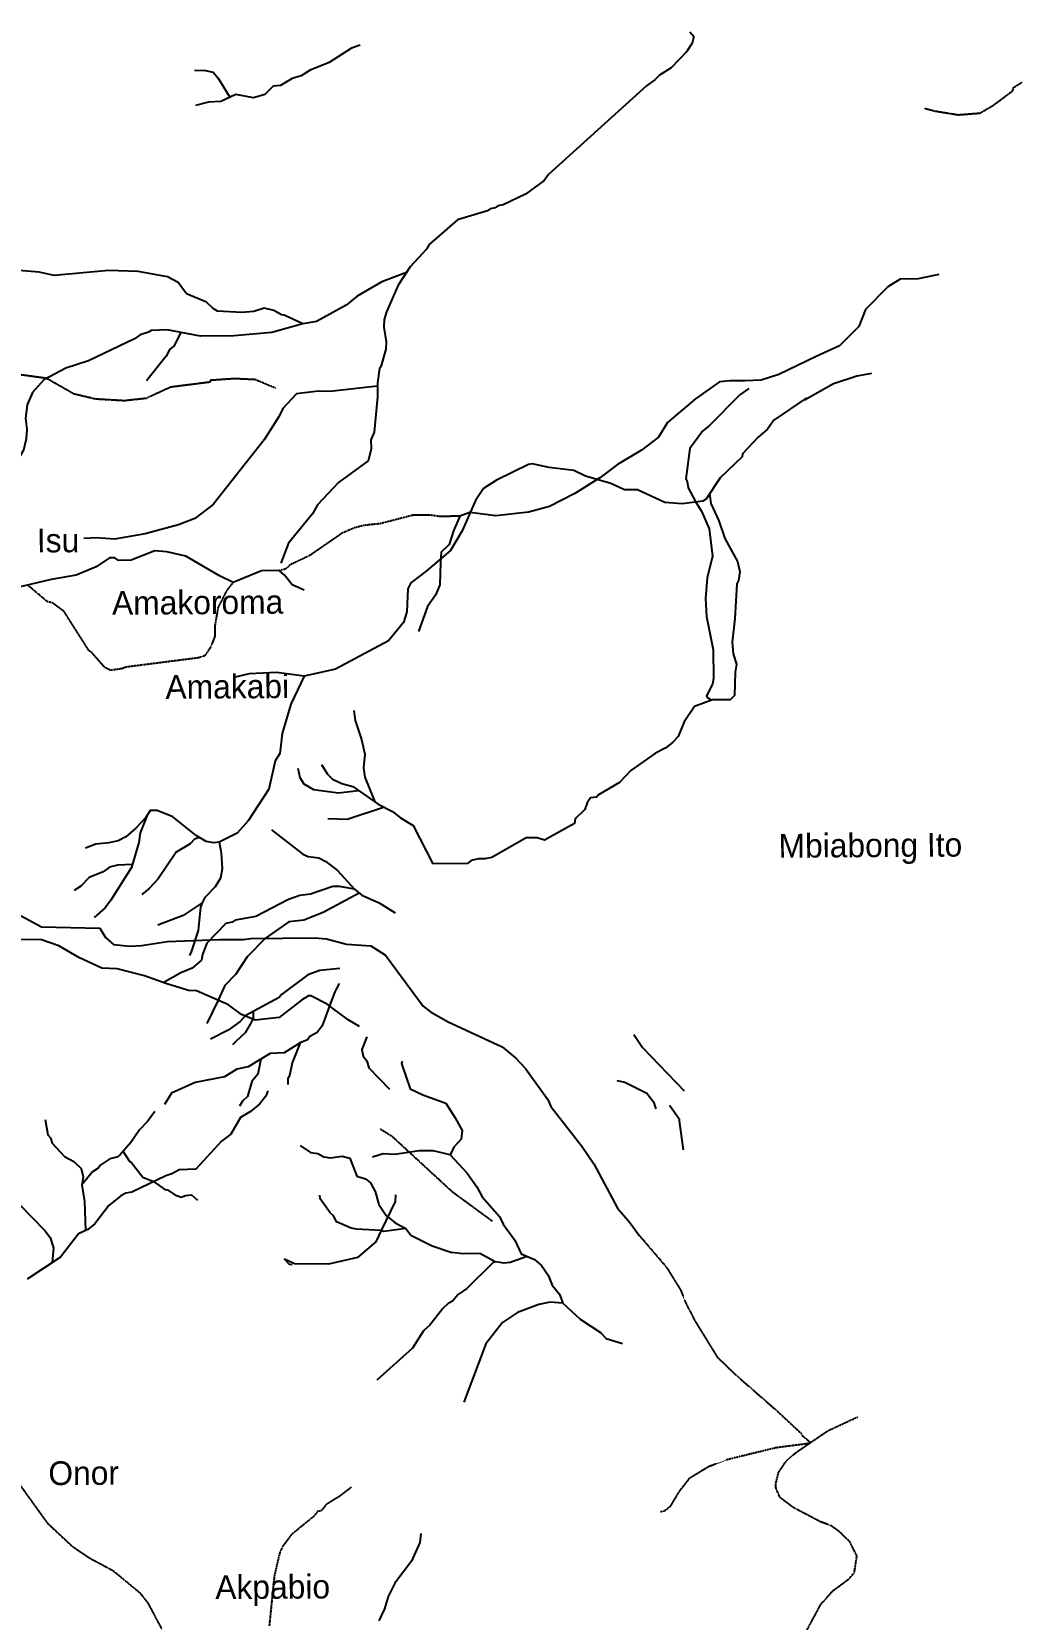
# Model space of a CAD drawing. Header units: metres. Extents: x 321186 to 621985, y 106829 to 204599.
# Drawn here: x 613595 to 621949, y 149328 to 162715 of the extents above; entities that cross this region are included whole.
import ezdxf
from ezdxf.enums import TextEntityAlignment as Align

# ---------------------------------------------------------------- set-up
doc = ezdxf.new("R2010")
doc.units = ezdxf.units.M
doc.header["$MEASUREMENT"] = 0
doc.linetypes.add('DASHED', pattern=[0.75, 0.5, -0.25])
doc.linetypes.add('HIDDEN', pattern=[0.375, 0.25, -0.125])
for name, color, linetype in [('11', 7, 'CONTINUOUS'), ('15', 7, 'CONTINUOUS'), ('18', 7, 'CONTINUOUS')]:
    doc.layers.add(name, color=color, linetype=linetype)
doc.styles.get("Standard").update_dxf_attribs({"font": 'txt', "height": 0.2})

msp = doc.modelspace()

# ---------------------------------------------------------------- linework, layer by layer
at = {"layer": '15', "color": 1, "linetype": 'HIDDEN'}
for points in [[(621121, 162071), (621211, 162047), (621408, 162015), (621592, 162029), (621703, 162094), (621868, 162217), (621875, 162244), (621949, 162291)], [(615652, 159709), (615480, 159781), (615306, 159789), (615099, 159775), (615100, 159760), (614767, 159718), (614560, 159623), (614376, 159603), (614133, 159617), (613951, 159660), (613719, 159792), (613520, 159819), (613254, 159822), (612985, 159709), (612917, 159667), (612749, 159620), (612591, 159464), (612524, 159371)], [(616535, 153463), (616632, 153402), (617138, 152936), (617478, 152687)]]:
    msp.add_lwpolyline(points, dxfattribs=at)
at = {"layer": '15', "color": 1, "linetype": 'Continuous'}
for points in [[(621246, 160668), (621070, 160631), (620919, 160630), (620815, 160564), (620627, 160372), (620569, 160229), (620406, 160067), (620210, 159977), (619897, 159826), (619747, 159777), (619610, 159771), (619485, 159770), (619394, 159763), (619192, 159619), (618958, 159421), (618880, 159296), (618737, 159188), (618535, 159067), (618385, 158953), (618176, 158821), (617961, 158712), (617785, 158664), (617510, 158632), (617289, 158661), (617204, 158630), (617153, 158505), (617114, 158392), (617049, 158326), (617043, 158237), (617038, 158052), (616999, 157963), (616934, 157867), (616857, 157658)], [(615893, 158007), (615790, 158050), (615726, 158132), (615682, 158171), (615532, 158169), (615293, 158070), (615178, 158126), (614895, 158292), (614734, 158330), (614634, 158339), (614434, 158258), (614328, 158257), (614296, 158280), (614251, 158280), (614138, 158202), (613970, 158132), (613760, 158095), (613485, 158031)], [(613500, 155263), (613676, 155167), (614169, 155156), (614218, 155078), (614285, 155019), (614423, 155004), (614520, 155009), (614739, 155043), (615178, 155061), (615380, 155060), (615443, 155069), (615982, 155075), (616080, 155066), (616249, 155020), (616455, 155006), (616578, 154929), (616896, 154497), (616958, 154450), (617108, 154367), (617561, 154156), (617678, 154060), (617760, 153972), (617948, 153710), (617974, 153653), (618233, 153317), (618336, 153167), (618535, 152795), (618640, 152674), (618722, 152561)]]:
    msp.add_lwpolyline(points, dxfattribs=at)
at = {"layer": '15', "color": 1, "linetype": 'DASHED'}
for points in [[(617204, 158630), (617038, 158627), (616954, 158639), (616806, 158637), (616530, 158566), (616404, 158553), (616314, 158531), (616212, 158486), (615941, 158299), (615775, 158220), (615735, 158184), (615682, 158171)], [(615293, 158070), (615240, 158004), (615166, 157860), (615140, 157711), (615138, 157614), (615105, 157529), (615055, 157453), (615000, 157435), (614390, 157357), (614357, 157344), (614259, 157330), (614212, 157354), (614100, 157481), (614078, 157495), (613867, 157827), (613771, 157898), (613725, 157910), (613561, 158049)], [(618722, 152561), (618951, 152293), (619069, 152101), (619112, 151992), (619188, 151844), (619377, 151538), (619526, 151394), (619879, 151086), (620084, 150895), (620089, 150881), (620163, 150818)], [(620122, 149216), (620250, 149454), (620352, 149568), (620488, 149669), (620533, 149723), (620554, 149862), (620495, 149981), (620401, 150071), (620332, 150119), (620245, 150150), (620021, 150268), (619906, 150354), (619872, 150432), (619870, 150472), (619894, 150567), (619958, 150661), (620039, 150733), (620308, 150917), (620560, 151034)], [(620151, 150810), (619868, 150773), (619459, 150673), (619304, 150614), (619140, 150515), (619050, 150399), (618979, 150279), (618936, 150243), (618898, 150232)], [(613459, 150510), (613728, 150137), (613939, 149941), (614088, 149841), (614277, 149741), (614507, 149551), (614573, 149467), (614689, 149249)], [(616290, 150440), (616188, 150363), (616078, 150295), (616037, 150242), (616008, 150239), (615974, 150196), (615783, 150040), (615709, 149939), (615685, 149884), (615641, 149695), (615598, 149273)]]:
    msp.add_lwpolyline(points, dxfattribs=at)
at = {"layer": '18', "color": 143, "linetype": 'Continuous'}
for points in [[(619144, 162715), (619178, 162676), (619164, 162618), (619117, 162546), (618987, 162410), (618889, 162348), (618851, 162309), (618780, 162259), (617953, 161510), (617917, 161460), (617758, 161345), (617571, 161255), (617525, 161248), (617503, 161230), (617461, 161223), (617439, 161206), (617186, 161129), (616948, 160922), (616923, 160882), (616786, 160733), (616686, 160579), (616586, 160353), (616567, 160288), (616564, 160224), (616583, 160100), (616580, 160038), (616538, 159889), (616527, 159874), (616511, 159754), (616511, 159636), (616483, 159339), (616454, 159274), (616457, 159196), (616432, 159098), (616182, 158914), (616005, 158727), (615962, 158650), (615760, 158401), (615696, 158235)], [(616366, 162603), (616291, 162576), (616102, 162456), (615942, 162391), (615866, 162342), (615792, 162322), (615693, 162263), (615630, 162256), (615561, 162185), (615465, 162158), (615316, 162185), (615190, 162128), (615086, 162122), (614975, 162092)], [(614968, 162391), (615061, 162387), (615125, 162373), (615168, 162323), (615267, 162163)], [(616755, 160685), (616547, 160606), (616340, 160486), (616246, 160410), (615997, 160271), (615882, 160252), (615724, 160324), (615700, 160327), (615636, 160363), (615554, 160385), (615469, 160356), (615368, 160347), (615161, 160360), (615124, 160381), (615070, 160436), (614901, 160505), (614829, 160601), (614741, 160649), (614493, 160693), (614246, 160703), (613783, 160660), (613659, 160688), (613419, 160708)], [(615882, 160252), (615620, 160180), (615302, 160152), (615019, 160147), (614736, 160202), (614602, 160197), (614581, 160181), (614508, 160158), (614463, 160126), (614075, 159939), (613882, 159879), (613697, 159780), (613602, 159672), (613555, 159569), (613542, 159455), (613554, 159365), (613548, 159282), (613525, 159186), (613280, 158774), (613219, 158707), (613201, 158655), (613181, 158635)], [(614851, 160180), (614794, 160065), (614759, 160037), (614728, 159979), (614564, 159771)], [(616511, 159726), (616134, 159683), (615988, 159680), (615828, 159661), (615714, 159537), (615682, 159472), (615556, 159275), (615126, 158728), (614970, 158611), (614832, 158558), (614552, 158481), (614292, 158435), (614140, 158446), (614035, 158442)], [(620676, 159833), (620554, 159810), (620357, 159746), (620118, 159611), (620126, 159624), (619854, 159440), (619800, 159365), (619722, 159297), (619590, 159157), (619587, 159130), (619400, 158953), (619279, 158771), (619256, 158757), (619080, 158735), (618933, 158746), (618705, 158852), (618593, 158853), (618479, 158905), (618264, 158967), (618168, 159014), (617958, 159040), (617815, 159071), (617784, 159065), (617514, 158934), (617404, 158864), (617337, 158761), (617224, 158507), (617126, 158341), (616922, 158165), (616792, 158068), (616767, 158017), (616757, 157823), (616730, 157734), (616605, 157578), (616157, 157341), (615892, 157281), (615658, 157312), (615429, 157301), (615299, 157269)], [(619644, 159707), (619567, 159654), (619309, 159393), (619256, 159351), (619144, 159202), (619110, 158945), (619124, 158921), (619131, 158868), (619195, 158749), (619244, 158671), (619307, 158523), (619337, 158293), (619290, 158109), (619278, 157937), (619287, 157783), (619341, 157502), (619344, 157261), (619335, 157213), (619286, 157116), (619298, 157097), (619327, 157079)], [(619312, 158821), (619323, 158738), (619391, 158590), (619439, 158443), (619547, 158247), (619568, 158161), (619556, 158088), (619541, 158060), (619524, 157766), (619501, 157568), (619511, 157469), (619538, 157381), (619528, 157314), (619522, 157118), (619484, 157082), (619335, 157082), (619184, 157026), (619097, 156897), (619047, 156772), (619003, 156723), (618944, 156676), (618855, 156632), (618648, 156486), (618552, 156385), (618374, 156279), (618358, 156261), (618308, 156255), (618280, 156213), (618259, 156157), (618177, 156078), (618172, 156038), (617920, 155899), (617858, 155917), (617766, 155918), (617474, 155752), (617417, 155740), (617364, 155741), (617302, 155725), (617270, 155701), (616979, 155699)], [(615892, 157281), (615779, 157044), (615707, 156797), (615688, 156630), (615647, 156566), (615594, 156327), (615421, 156060), (615327, 155956), (615175, 155881), (615131, 155874), (615067, 155887), (614981, 155936), (614786, 156094), (614654, 156149), (614593, 156147), (614556, 156088), (614474, 156000), (614389, 155927), (614323, 155893), (614244, 155875), (614136, 155865), (614048, 155829)], [(616312, 156990), (616323, 156907), (616376, 156748), (616403, 156622), (616394, 156508), (616404, 156429), (616489, 156222)], [(615839, 156506), (615857, 156426), (615890, 156373), (615972, 156326), (616182, 156298), (616350, 156317)], [(616038, 156535), (616089, 156453), (616132, 156411), (616211, 156375), (616303, 156349), (616518, 156202), (616638, 156140), (616705, 156087), (616811, 156022), (616979, 155699)], [(614571, 156113), (614510, 155960), (614499, 155878), (614436, 155668), (614263, 155391), (614214, 155327), (614122, 155245)], [(616571, 156175), (616255, 156073), (616093, 156079)], [(615616, 155986), (615881, 155779), (615927, 155760), (616015, 155748), (616075, 155717), (616173, 155641), (616316, 155484), (616380, 155434), (616525, 155368), (616659, 155285)], [(615009, 155921), (614968, 155906), (614930, 155866), (614814, 155797), (614662, 155573), (614586, 155489), (614524, 155439)], [(615175, 155881), (615193, 155792), (615202, 155655), (615187, 155578), (615141, 155503), (615055, 155415), (615031, 155369), (614873, 155263), (614658, 155180)], [(614443, 155693), (614318, 155687), (614252, 155669), (614196, 155630), (614079, 155582), (614010, 155511), (613954, 155474)], [(616316, 155484), (616190, 155506), (616133, 155506), (615945, 155442), (615855, 155430), (615761, 155397), (615486, 155253), (615311, 155223), (615286, 155206), (615231, 155194), (615073, 155028), (615036, 154933), (615028, 154887), (614948, 154818), (614851, 154779), (614702, 154696)], [(616357, 155452), (616052, 155288), (615890, 155224), (615763, 155208), (615567, 155070), (615412, 154913), (615317, 154769), (615224, 154671), (615166, 154548), (615072, 154352)], [(615031, 155369), (615018, 155332), (614998, 155136), (614939, 154956), (614926, 154924)], [(616359, 154326), (616263, 154383), (616086, 154516), (615948, 154585), (615928, 154584), (615869, 154549), (615683, 154403), (615479, 154379), (615365, 154429), (615253, 154510), (614985, 154627), (614917, 154630), (614725, 154688), (614546, 154754), (614316, 154813), (614187, 154819), (613992, 154907), (613824, 155006), (613678, 155056), (613221, 155061), (612962, 155075), (612753, 155071), (612657, 155080), (612614, 155095)], [(616192, 154815), (616024, 154798), (615923, 154761), (615702, 154596), (615682, 154572), (615395, 154416), (615354, 154369), (615252, 154295), (615102, 154219)], [(616189, 154689), (616159, 154635), (616150, 154620), (616105, 154501), (616043, 154333), (616003, 154277), (615939, 154241), (615921, 154214), (615860, 154189), (615723, 154104), (615605, 154098), (615419, 153987), (615325, 153967), (615221, 153902), (614974, 153853), (614774, 153763), (614714, 153670)], [(615461, 154452), (615462, 154386), (615449, 154366), (615395, 154272), (615315, 154199), (615289, 154173)], [(616422, 154240), (616380, 154132), (616391, 154075), (616420, 154036), (616437, 153978), (616613, 153799)], [(618672, 154259), (618747, 154148), (619097, 153784)], [(615860, 154189), (615790, 154020), (615768, 153910), (615755, 153888), (615755, 153836)], [(615526, 154051), (615501, 153925), (615452, 153863), (615414, 153736), (615372, 153697), (615348, 153655)], [(616718, 154034), (616714, 154014), (616787, 153802), (616893, 153750), (617086, 153679), (617166, 153557)], [(618529, 153872), (618598, 153858), (618782, 153763), (618838, 153690), (618857, 153632)], [(615585, 153784), (615569, 153739), (615516, 153672), (615439, 153610), (615356, 153560), (615274, 153418), (615196, 153359), (614978, 153123), (614837, 153119), (614777, 153083), (614726, 153068), (614439, 152930), (614389, 152920), (614347, 152898), (614246, 152816), (614126, 152661), (614067, 152614), (613989, 152579), (613837, 152382), (613557, 152197)], [(614632, 153610), (614572, 153524), (614503, 153454), (614432, 153349), (614338, 153241), (614312, 153225), (614253, 153211), (614177, 153159), (614154, 153133), (614107, 153102), (614018, 152990)], [(617166, 153557), (617224, 153449), (617216, 153376), (617156, 153309), (617123, 153245), (617268, 153089), (617350, 152975), (617394, 152891), (617539, 152725), (617572, 152659), (617670, 152524), (617723, 152410), (617834, 152361), (617893, 152310), (617950, 152230), (617983, 152145), (618047, 152070), (618074, 151992), (618221, 151859), (618392, 151746), (618440, 151696), (618576, 151652)], [(618973, 153663), (618995, 153632), (619055, 153548), (619055, 153531), (619089, 153287)], [(613708, 153542), (613731, 153412), (613752, 153387), (613768, 153344), (613870, 153231), (613951, 153189), (614012, 153128), (614028, 153059), (614018, 152990), (614039, 152852), (614049, 152606)], [(615858, 153323), (615946, 153264), (616009, 153255), (616057, 153228), (616116, 153220), (616213, 153233), (616277, 153215), (616338, 153063), (616409, 153043), (616452, 153007), (616492, 152936), (616522, 152825), (616584, 152734), (616660, 152671), (616750, 152622), (616791, 152566), (616971, 152477), (617137, 152421)], [(614366, 153273), (614416, 153194), (614422, 153188), (614433, 153182), (614532, 153057), (614621, 153018), (614717, 152951), (614739, 152948), (614801, 152906), (614856, 152886), (614893, 152902), (614943, 152907), (614992, 152862)], [(617123, 153245), (616980, 153277), (616861, 153277), (616657, 153248), (616558, 153253), (616469, 153225)], [(613394, 152887), (613490, 152827), (613704, 152607), (613751, 152548), (613778, 152460), (613767, 152336)], [(616662, 152907), (616661, 152852), (616543, 152607), (616496, 152511), (616341, 152379), (616097, 152323), (615811, 152326), (615728, 152365), (615765, 152322), (615790, 152319)], [(616750, 152622), (616565, 152598), (616541, 152607), (616333, 152617), (616289, 152626), (616165, 152680), (616143, 152728), (616112, 152756), (616027, 152872), (616024, 152903)], [(617773, 152388), (617629, 152335), (617578, 152332), (617504, 152342), (617485, 152333), (617264, 152118), (617192, 152066), (617143, 152011), (617106, 151991), (617062, 151949), (616951, 151807), (616898, 151761), (616807, 151614), (616506, 151345)], [(617504, 152342), (617375, 152412), (617230, 152409), (617137, 152421)], [(618074, 151992), (617967, 152002), (617872, 151982), (617691, 151915), (617565, 151831), (617424, 151650), (617239, 151158)], [(616876, 150052), (616867, 149976), (616798, 149819), (616656, 149632), (616600, 149519), (616569, 149417), (616523, 149314)]]:
    msp.add_lwpolyline(points, dxfattribs=at)

# ---------------------------------------------------------------- texts
at = {"layer": '11', "color": 7, "linetype": 'Continuous'}
for s, height, rotation, p in [('Isu', 200.4, 0.3785, (613817, 158424)), ('Amakoroma', 200.4, 0.3781, (614994, 157907)), ('Amakabi', 200.4, 0.3777, (615244, 157197)), ('Mbiabong Ito', 200.37, 0.3768, (620668, 155830)), ('Onor', 200.4, 0.3735, (614033, 150561)), ('Akpabio', 200.4, 0.3729, (615627, 149576))]:
    msp.add_text(s, height=height, rotation=rotation, dxfattribs=at).set_placement(p, align=Align.MIDDLE)

doc.saveas('drawing.dxf')
